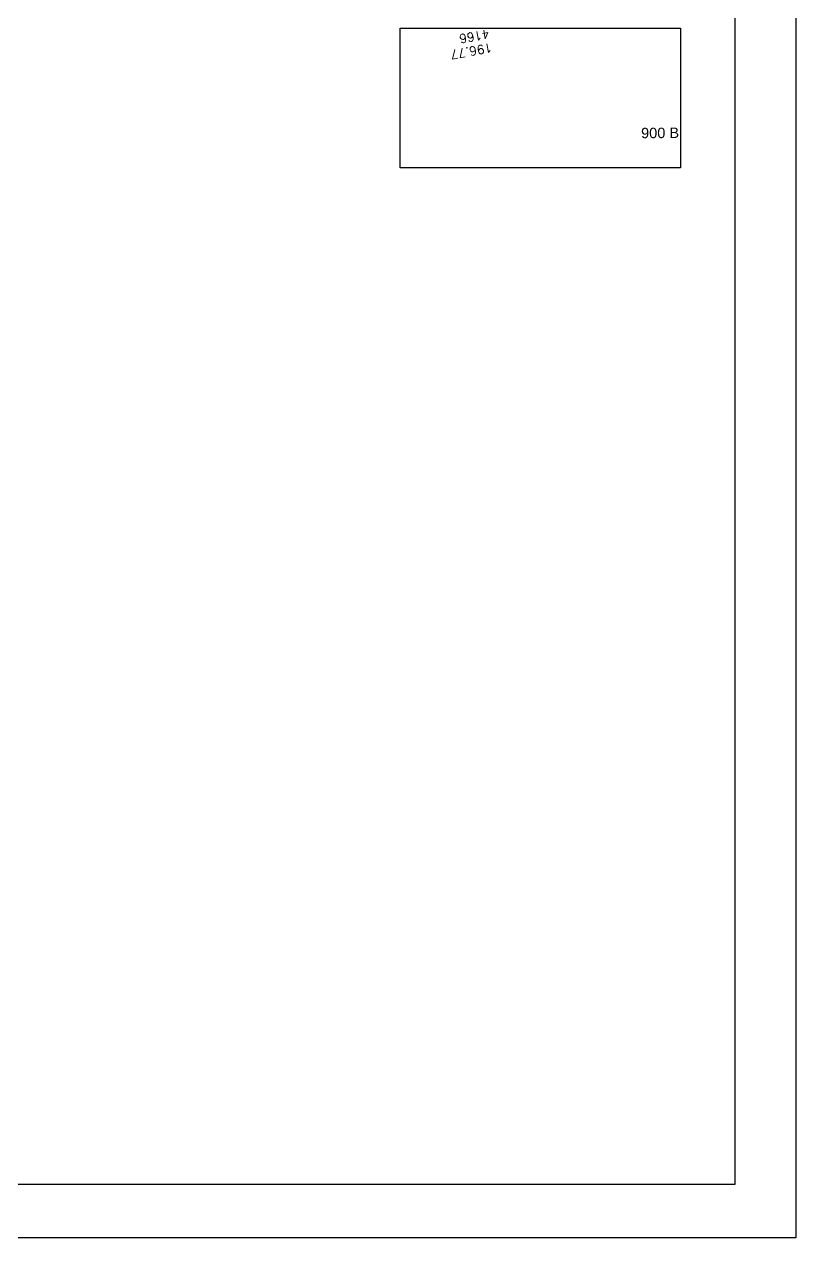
# Model space of a CAD drawing. Header units: millimetres. Extents: x 522027 to 600964, y -380282 to -298602.
# Drawn here: x 582096 to 596909, y -380282 to -356998 of the extents above; entities that cross this region are included whole.
import ezdxf
from ezdxf.enums import TextEntityAlignment as Align

# ---------------------------------------------------------------- set-up
doc = ezdxf.new("R2010")
doc.units = ezdxf.units.MM
doc.layers.add('AEP_SSL', color=252, linetype='Continuous')
doc.layers.add('Fond topo - Z_500', color=252, linetype='Continuous')
for name, color, linetype, plot in [('Fond topo - N', 252, 'Continuous', False), ('Fond topo - NCACHE', 252, 'Continuous', False), ('Fond topo - ZCACHE', 252, 'Continuous', False)]:
    doc.layers.add(name, color=color, linetype=linetype, plot=plot)
doc.layers.add('Fond topo - P', color=252, linetype='Continuous', lineweight=25)
doc.layers.add('prlm-ELEC-CFO', color=1, linetype='Continuous', lineweight=25)
doc.styles.add('SIMPLEX', font='simplex_.ttf', dxfattribs={"height": 1.25})
doc.styles.add('Tronçons', font='arial.ttf', dxfattribs={"height": 0.25})
picture_1 = doc.add_image_def('image1.jpg', size_in_pixel=(1076, 536))

# ---------------------------------------------------------------- blocks, each defined once
blk = doc.blocks.new('PTOPO')
at = {"layer": 'Fond topo - NCACHE', "style": 'SIMPLEX'}
blk.add_attdef('MAT', text='', height=0.34, dxfattribs=at).set_placement((0.1, -0.1), align=Align.TOP_LEFT)
at = {"layer": 'Fond topo - ZCACHE', "style": 'SIMPLEX'}
blk.add_attdef('ALT', (0.1, 0.1), '', height=0.34, dxfattribs=at)

msp = doc.modelspace()

# ---------------------------------------------------------------- linework, layer by layer
at = {"lineweight": 25}
for points in [[(522026.9, -298601.8), (596908.8, -298601.8), (596908.8, -380281.8), (522026.9, -380281.8)], [(522833.2, -299491.9), (595742.2, -299491.9), (595742.2, -379260.2), (522833.2, -379260.2)]]:
    msp.add_lwpolyline(points, close=True, dxfattribs=at)

# ---------------------------------------------------------------- block references
at = {"layer": 'Fond topo - P', "ltscale": 2}
ref = msp.add_blockref('PTOPO', (591098.4, -357303.5), dxfattribs=dict(at, xscale=499.9999999999997, yscale=499.9999999999997, zscale=499.9999999999997, rotation=190.0656205306617))
ref.add_attrib('MAT', '4166', dxfattribs={"layer": 'Fond topo - N', "color": 0, "ltscale": 2, "height": 170, "rotation": 190.06562, "style": 'SIMPLEX'}).set_placement((591040.4, -357263), align=Align.TOP_LEFT)
ref.add_attrib('ALT', '196.77', (591057.9, -357361.4), dxfattribs={"layer": 'Fond topo - Z_500', "color": 0, "ltscale": 2, "height": 170, "rotation": 190.06562, "style": 'SIMPLEX'})

# ---------------------------------------------------------------- texts
at = {"layer": 'AEP_SSL', "style": 'Tronçons'}
msp.add_text('900 B', height=200, rotation=0.43878, dxfattribs=at).set_placement((593939.8, -359185.5))

# ---------------------------------------------------------------- pictures from other files: only their frames are drawn
at = {"layer": 'prlm-ELEC-CFO', "ltscale": 25}
image = msp.add_image(picture_1, insert=(589313.6, -359752.8), size_in_units=(5383.5, 2681.8), dxfattribs=at)
image.dxf.flags = 7

doc.saveas('drawing.dxf')
